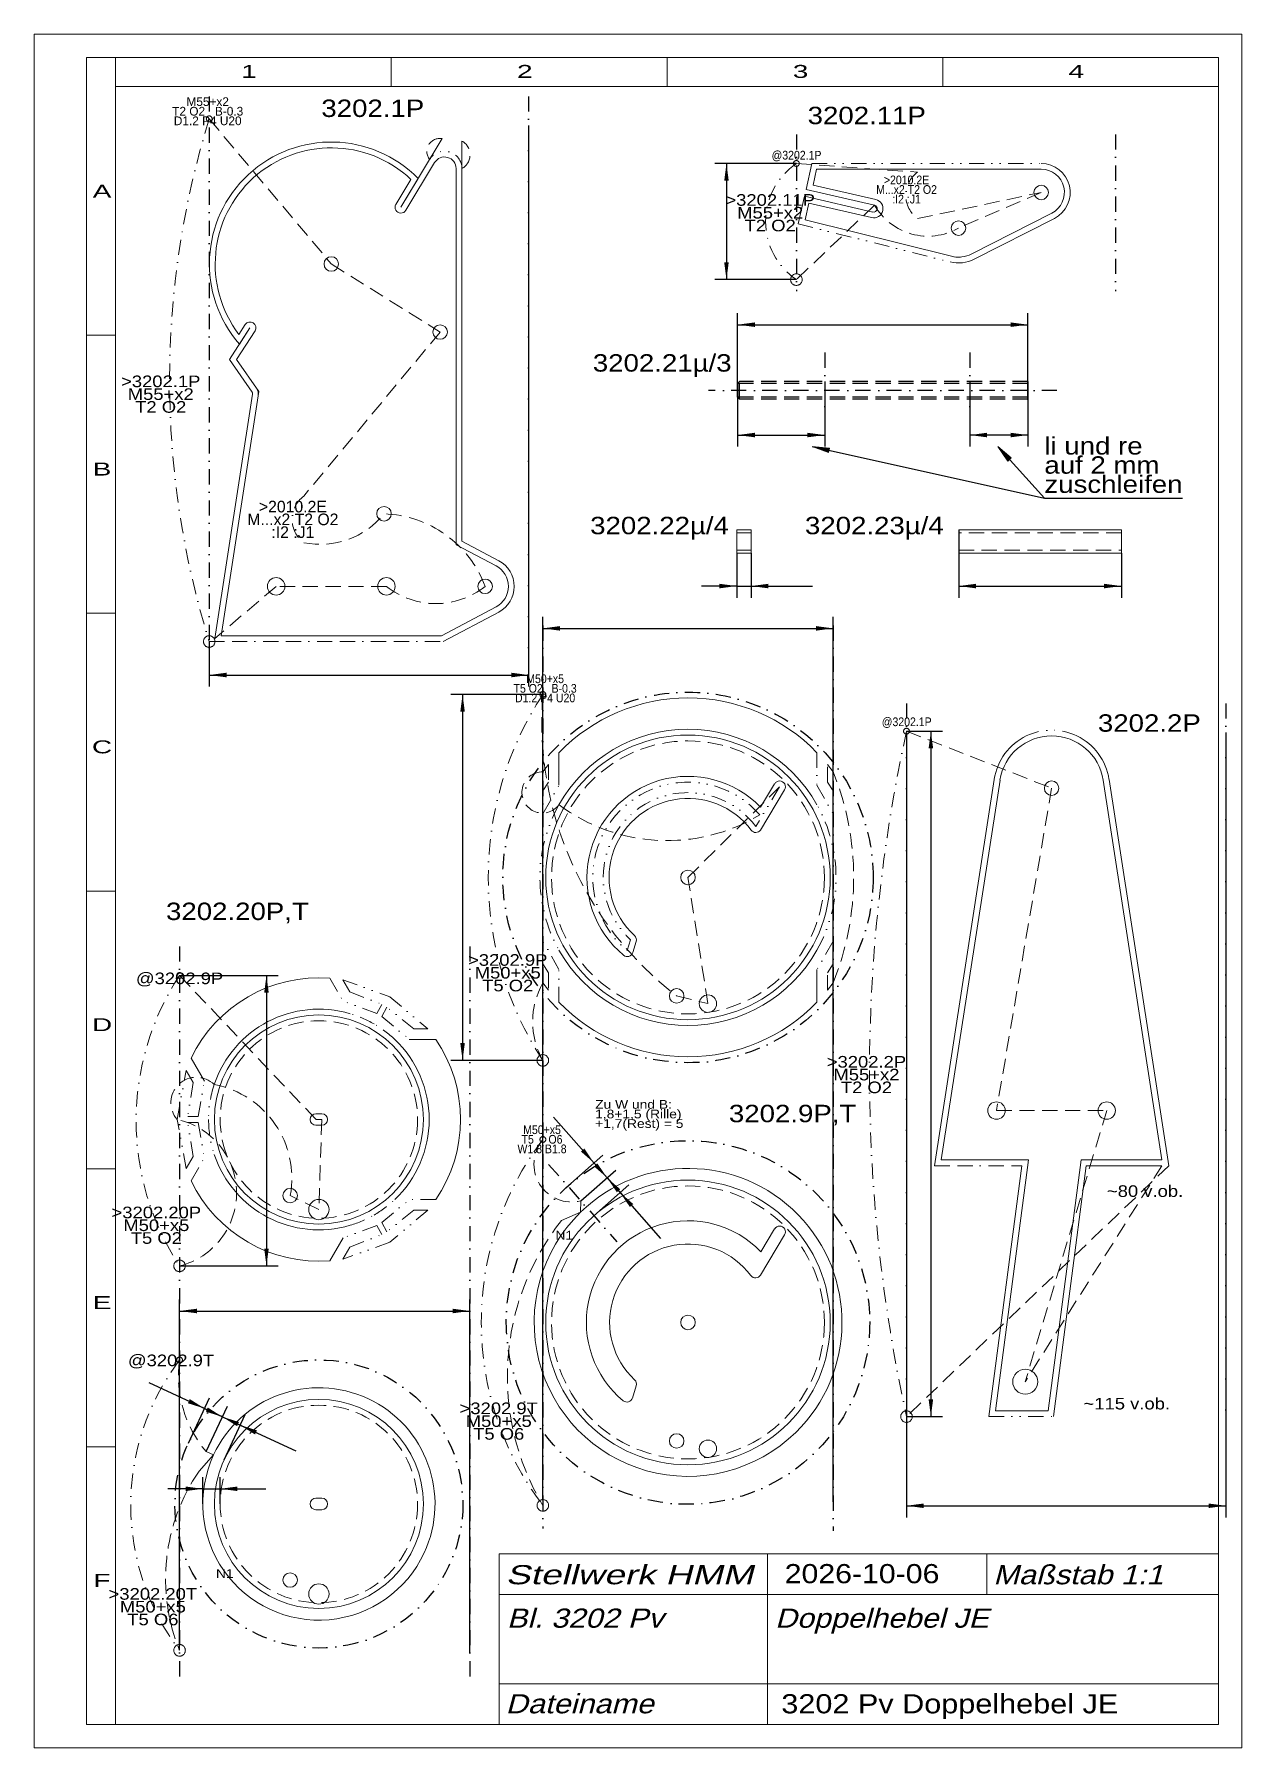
# Model space of a CAD drawing. Extents: x 1 to 209, y 1 to 296.
import ezdxf
from ezdxf.enums import TextEntityAlignment as Align

# ---------------------------------------------------------------- set-up
doc = ezdxf.new("R2010")
doc.units = 0
doc.header["$LTSCALE"] = 5.25
for name, pattern in [('BORDER', [1.75, 0.5, -0.25, 0.5, -0.25, 0, -0.25]), ('DASHDOT', [1, 0.5, -0.25, 0, -0.25]), ('DASHED', [0.75, 0.5, -0.25]), ('DIVIDE', [1.25, 0.5, -0.25, 0, -0.25, 0, -0.25]), ('PHANTOM', [2.5, 1.25, -0.25, 0.25, -0.25, 0.25, -0.25])]:
    doc.linetypes.add(name, pattern=pattern)
for name, color, linetype, lineweight in [('3201 HEBELBOCK', 7, 'CONTINUOUS', 18), ('3201 HEBELROLLE', 134, 'CONTINUOUS', 18), ('3201-3204 WINKELHEBEL', 190, 'CONTINUOUS', 18), ('3201___ EINZELHEBEL JE', 6, 'DASHDOT', 0), ('3202_11P', 30, 'CONTINUOUS', 0), ('3202_1P', 30, 'CONTINUOUS', 0), ('3202_20P', 30, 'CONTINUOUS', 0), ('3202_20T', 14, 'CONTINUOUS', 0), ('3202_2P', 30, 'CONTINUOUS', 0), ('3202_9P', 30, 'CONTINUOUS', 0), ('3202_9T', 14, 'CONTINUOUS', 0), ('BEMASSUNG', 7, 'CONTINUOUS', 25), ('BESCHRIFTUNG', 7, 'CONTINUOUS', 25), ('MASSGRENZEN', 172, 'CONTINUOUS', 25), ('MASSLINIEN', 172, 'CONTINUOUS', 25), ('MASSTEXTE', 212, 'CONTINUOUS', 25), ('MITTELLINIEN', 5, 'DASHDOT', 25), ('STANDARD', 7, 'CONTINUOUS', 0), ('UNSICHTBARE', 92, 'DASHED', 25)]:
    doc.layers.add(name, color=color, linetype=linetype, lineweight=lineweight)
doc.styles.add('Arial', font='arial.ttf')

# ---------------------------------------------------------------- blocks, each defined once
blk = doc.blocks.new('D729871360')
at = {"layer": 'MASSGRENZEN'}
for points in [[(31.14, 185.68), (34.12, 186.08), (34.12, 185.29)], [(86.14, 185.68), (83.17, 185.29), (83.17, 186.08)]]:
    blk.add_solid(points, dxfattribs=at)
at = {"layer": 'MASSLINIEN', "color": 172}
for p, q in [((86.14, 280.3), (86.14, 183.68)), ((31.14, 191.45), (31.14, 183.68)), ((31.14, 185.68), (86.14, 185.68))]:
    blk.add_line(p, q, dxfattribs=at)
blk = doc.blocks.new('D107498496')
at = {"layer": 'MASSGRENZEN'}
for points in [[(97.43, 101.67), (95.17, 103.65), (95.76, 104.16)], [(99.68, 99.12), (101.94, 97.15), (101.35, 96.64)]]:
    blk.add_solid(points, dxfattribs=at)
at = {"layer": 'MASSLINIEN', "color": 172}
for p, q in [((97.43, 101.67), (90.46, 109.58)), ((92.91, 97.69), (98.93, 103)), ((95.16, 95.14), (101.18, 100.45)), ((97.43, 101.67), (99.68, 99.12)), ((99.68, 99.12), (103.67, 94.6))]:
    blk.add_line(p, q, dxfattribs=at)
blk = doc.blocks.new('D107501312')
at = {"layer": 'MASSGRENZEN'}
for points in [[(99.68, 99.12), (97.42, 101.1), (98, 101.61)], [(101.93, 96.57), (104.19, 94.6), (103.6, 94.09)]]:
    blk.add_solid(points, dxfattribs=at)
at = {"layer": 'MASSLINIEN', "color": 172}
for p, q in [((99.68, 99.12), (95.68, 103.65)), ((95.16, 95.14), (101.18, 100.45)), ((97.41, 92.59), (103.43, 97.9)), ((99.68, 99.12), (101.93, 96.57)), ((101.93, 96.57), (108.9, 88.67))]:
    blk.add_line(p, q, dxfattribs=at)
blk = doc.blocks.new('D107499008')
at = {"layer": 'MASSGRENZEN'}
for points in [[(30.33, 59.41), (27.47, 60.31), (27.8, 61.02)], [(33.41, 57.97), (36.27, 57.07), (35.94, 56.36)]]:
    blk.add_solid(points, dxfattribs=at)
at = {"layer": 'MASSLINIEN', "color": 172}
for p, q in [((30.33, 59.41), (20.78, 63.85)), ((27.55, 53.43), (31.17, 61.22)), ((30.33, 59.41), (33.41, 57.97)), ((30.63, 52), (34.26, 59.78)), ((33.41, 57.97), (38.89, 55.42))]:
    blk.add_line(p, q, dxfattribs=at)
blk = doc.blocks.new('D107498752')
at = {"layer": 'MASSGRENZEN'}
for points in [[(33.41, 57.97), (30.55, 58.87), (30.88, 59.58)], [(36.49, 56.54), (39.36, 55.64), (39.03, 54.93)]]:
    blk.add_solid(points, dxfattribs=at)
at = {"layer": 'MASSLINIEN', "color": 172}
for p, q in [((33.41, 57.97), (27.94, 60.52)), ((30.63, 52), (34.26, 59.78)), ((33.41, 57.97), (36.49, 56.54)), ((33.71, 50.56), (37.34, 58.35)), ((36.49, 56.54), (46.05, 52.09))]:
    blk.add_line(p, q, dxfattribs=at)
blk = doc.blocks.new('D107498240')
at = {"layer": 'MASSGRENZEN'}
for points in [[(30.03, 45.58), (27.06, 45.19), (27.06, 45.97)], [(33.03, 45.58), (36.01, 45.97), (36.01, 45.19)]]:
    blk.add_solid(points, dxfattribs=at)
at = {"layer": 'MASSLINIEN', "color": 172}
for p, q in [((30.03, 42.97), (30.03, 47.58)), ((33.03, 42.97), (33.03, 47.58)), ((30.03, 45.58), (23.99, 45.58)), ((30.03, 45.58), (33.03, 45.58)), ((33.03, 45.58), (40.92, 45.58))]:
    blk.add_line(p, q, dxfattribs=at)
blk = doc.blocks.new('D107494656')
at = {"layer": 'MASSGRENZEN'}
for points in [[(26.03, 76.19), (29.01, 76.58), (29.01, 75.8)], [(76.03, 76.19), (73.06, 75.8), (73.06, 76.58)]]:
    blk.add_solid(points, dxfattribs=at)
at = {"layer": 'MASSLINIEN', "color": 172}
for p, q in [((26.03, 17.77), (26.03, 78.19)), ((76.03, 17.29), (76.03, 78.19)), ((26.03, 76.19), (76.03, 76.19))]:
    blk.add_line(p, q, dxfattribs=at)
blk = doc.blocks.new('D107501824')
at = {"layer": 'MASSGRENZEN'}
for points in [[(155.45, 176.01), (155.84, 173.04), (155.06, 173.04)], [(155.45, 58.01), (155.06, 60.98), (155.84, 60.98)]]:
    blk.add_solid(points, dxfattribs=at)
at = {"layer": 'MASSLINIEN', "color": 172}
for p, q in [((151.25, 176.01), (157.45, 176.01)), ((155.45, 176.01), (155.45, 58.01)), ((151.25, 58.01), (157.45, 58.01))]:
    blk.add_line(p, q, dxfattribs=at)
blk = doc.blocks.new('D107499776')
at = {"layer": 'MASSGRENZEN'}
for points in [[(74.78, 182.34), (75.17, 179.36), (74.39, 179.36)], [(74.78, 119.34), (74.39, 122.31), (75.17, 122.31)]]:
    blk.add_solid(points, dxfattribs=at)
at = {"layer": 'MASSLINIEN', "color": 172}
for p, q in [((88.61, 182.34), (72.78, 182.34)), ((74.78, 182.34), (74.78, 119.34)), ((88.61, 119.34), (72.78, 119.34))]:
    blk.add_line(p, q, dxfattribs=at)
blk = doc.blocks.new('D107497216')
at = {"layer": 'MASSGRENZEN'}
for points in [[(151.25, 42.66), (154.23, 43.05), (154.23, 42.27)], [(206.25, 42.66), (203.28, 42.27), (203.28, 43.05)]]:
    blk.add_solid(points, dxfattribs=at)
at = {"layer": 'MASSLINIEN', "color": 172}
for p, q in [((151.25, 175.8), (151.25, 40.66)), ((206.25, 175.8), (206.25, 40.66)), ((151.25, 42.66), (206.25, 42.66))]:
    blk.add_line(p, q, dxfattribs=at)
blk = doc.blocks.new('D107496704')
at = {"layer": 'MASSGRENZEN'}
for points in [[(88.61, 193.71), (91.59, 194.11), (91.59, 193.32)], [(138.61, 193.71), (135.64, 193.32), (135.64, 194.11)]]:
    blk.add_solid(points, dxfattribs=at)
at = {"layer": 'MASSLINIEN', "color": 172}
for p, q in [((88.61, 43.72), (88.61, 195.71)), ((138.61, 43.35), (138.61, 195.71)), ((88.61, 193.71), (138.61, 193.71))]:
    blk.add_line(p, q, dxfattribs=at)
blk = doc.blocks.new('D107493888')
at = {"layer": 'MASSGRENZEN'}
for points in [[(120.24, 273.76), (120.63, 270.78), (119.85, 270.78)], [(120.24, 253.76), (119.85, 256.73), (120.63, 256.73)]]:
    blk.add_solid(points, dxfattribs=at)
at = {"layer": 'MASSLINIEN', "color": 172}
for p, q in [((132.28, 273.76), (118.24, 273.76)), ((120.24, 273.76), (120.24, 253.76)), ((132.28, 253.76), (118.24, 253.76))]:
    blk.add_line(p, q, dxfattribs=at)
blk = doc.blocks.new('D107500544')
at = {"layer": 'MASSGRENZEN'}
for points in [[(122.16, 246), (125.13, 246.39), (125.13, 245.61)], [(172.16, 246), (169.18, 245.61), (169.18, 246.39)]]:
    blk.add_solid(points, dxfattribs=at)
at = {"layer": 'MASSLINIEN', "color": 172}
for p, q in [((122.16, 235.88), (122.16, 248)), ((172.16, 233.29), (172.16, 248)), ((122.16, 246), (172.16, 246))]:
    blk.add_line(p, q, dxfattribs=at)
blk = doc.blocks.new('D107497472')
at = {"layer": 'MASSGRENZEN'}
for points in [[(122.16, 227), (125.13, 227.39), (125.13, 226.61)], [(137.16, 227), (134.18, 226.61), (134.18, 227.39)]]:
    blk.add_solid(points, dxfattribs=at)
at = {"layer": 'MASSLINIEN', "color": 172}
for p, q in [((137.16, 236.19), (137.16, 225)), ((122.16, 235.88), (122.16, 225)), ((122.16, 227), (137.16, 227))]:
    blk.add_line(p, q, dxfattribs=at)
blk = doc.blocks.new('D107502080')
at = {"layer": 'MASSGRENZEN'}
for points in [[(162.16, 227), (165.13, 227.39), (165.13, 226.61)], [(172.16, 227), (169.18, 226.61), (169.18, 227.39)]]:
    blk.add_solid(points, dxfattribs=at)
at = {"layer": 'MASSLINIEN', "color": 172}
for p, q in [((162.16, 236.19), (162.16, 225)), ((172.16, 234.69), (172.16, 225)), ((172.16, 227), (162.16, 227))]:
    blk.add_line(p, q, dxfattribs=at)
blk = doc.blocks.new('D107499520')
at = {"layer": 'MASSGRENZEN'}
for points in [[(122, 201), (119.03, 200.61), (119.03, 201.39)], [(124.5, 201), (127.47, 201.39), (127.47, 200.61)]]:
    blk.add_solid(points, dxfattribs=at)
at = {"layer": 'MASSLINIEN', "color": 172}
for p, q in [((122, 206.69), (122, 199)), ((124.5, 206.69), (124.5, 199)), ((122, 201), (115.96, 201)), ((122, 201), (124.5, 201)), ((124.5, 201), (135.04, 201))]:
    blk.add_line(p, q, dxfattribs=at)
blk = doc.blocks.new('D107499264')
at = {"layer": 'MASSGRENZEN'}
for points in [[(160.26, 201), (163.23, 201.39), (163.23, 200.61)], [(188.26, 201), (185.28, 200.61), (185.28, 201.39)]]:
    blk.add_solid(points, dxfattribs=at)
at = {"layer": 'MASSLINIEN', "color": 172}
for p, q in [((160.26, 210.69), (160.26, 199)), ((188.26, 206.69), (188.26, 199)), ((160.26, 201), (188.26, 201))]:
    blk.add_line(p, q, dxfattribs=at)
blk = doc.blocks.new('D354235648')
at = {"layer": 'MASSGRENZEN'}
for points in [[(41, 133.96), (41.39, 130.99), (40.61, 130.99)], [(41, 83.96), (40.61, 86.94), (41.39, 86.94)]]:
    blk.add_solid(points, dxfattribs=at)
at = {"layer": 'MASSLINIEN', "color": 172}
for p, q in [((26.03, 133.96), (43, 133.96)), ((41, 133.96), (41, 83.96)), ((26.03, 83.96), (43, 83.96))]:
    blk.add_line(p, q, dxfattribs=at)
blk = doc.blocks.new('_A319606496', base_point=(135, 216.13))
at = {"layer": '3202_20P', "linetype": 'CONTINUOUS'}
blk.add_hatch(color=172, dxfattribs=at).paths.add_polyline_path([(137.99, 224.74), (135, 225), (137.82, 223.97)])
at = {"layer": '3202_20P', "color": 7, "linetype": 'CONTINUOUS', "lineweight": 25}
for p, q in [((135, 225), (175, 216.13)), ((175, 216.13), (198.8, 216.13))]:
    blk.add_line(p, q, dxfattribs=at)
at = {"layer": '3202_20P', "color": 172, "linetype": 'CONTINUOUS', "lineweight": 0}
for p, q in [((137.99, 224.74), (135, 225)), ((135, 225), (137.82, 223.97)), ((137.82, 223.97), (137.99, 224.74))]:
    blk.add_line(p, q, dxfattribs=at)
blk = doc.blocks.new('_A779814640', base_point=(167, 216.13))
at = {"layer": '3202_20P', "linetype": 'CONTINUOUS'}
blk.add_hatch(color=172, dxfattribs=at).paths.add_polyline_path([(169.28, 223.05), (167, 225), (168.7, 222.53)])
at = {"layer": '3202_20P', "color": 7, "linetype": 'CONTINUOUS', "lineweight": 25}
for p, q in [((167, 225), (175, 216.13)), ((175, 216.13), (198.8, 216.13))]:
    blk.add_line(p, q, dxfattribs=at)
at = {"layer": '3202_20P', "color": 172, "linetype": 'CONTINUOUS', "lineweight": 0}
for p, q in [((169.28, 223.05), (167, 225)), ((167, 225), (168.7, 222.53)), ((168.7, 222.53), (169.28, 223.05))]:
    blk.add_line(p, q, dxfattribs=at)

msp = doc.modelspace()

# ---------------------------------------------------------------- linework, layer by layer
at = {"layer": '3201 HEBELBOCK'}
for p, q in [((65.02, 265.69), (69.96, 273.91)), ((73.67, 208.12), (73.67, 272.88)), ((63.31, 266.72), (65.88, 271.01)), ((39.03, 244.92), (35.83, 240)), ((37.35, 246.01), (36.26, 244.33)), ((35.83, 240), (39.67, 234.49)), ((33.17, 192.45), (39.67, 234.49)), ((73.67, 208.12), (80.55, 204.48)), ((71.17, 192.45), (80.55, 197.41)), ((33.17, 192.45), (71.17, 192.45)), ((157.25, 102.2), (167.36, 167.57)), ((195.25, 102.2), (185.15, 167.57)), ((157.25, 102.2), (172.25, 102.2)), ((172.25, 102.2), (166.6, 59.01)), ((181.33, 102.2), (175.68, 59.01)), ((181.33, 102.2), (195.25, 102.2)), ((166.6, 59.01), (175.68, 59.01))]:
    msp.add_line(p, q, dxfattribs=at)
for centre, radius, start, end in [((52.17, 256.45), 20, 46.7317, 217.2769), ((71.67, 272.88), 2, 0, 149.0006), ((64.16, 266.21), 1, 149.0006, 329.0006), ((38.19, 245.47), 1, 327.0006, 507.0006), ((38.1, 234.12), 1.5, 351.2128, 394.8609), ((78.67, 200.95), 4, 297.9137, 422.0863), ((176.25, 166.2), 9, 8.7872, 171.2128)]:
    msp.add_arc(centre, radius, start, end, dxfattribs=at)
at = {"layer": '3201 HEBELROLLE'}
for p, q in [((122, 210.69), (122, 206.69)), ((124.5, 210.69), (122, 210.69)), ((124.5, 210.69), (124.5, 206.69)), ((188.26, 210.69), (160.26, 210.69)), ((160.26, 210.69), (160.26, 206.69)), ((188.26, 210.69), (188.26, 206.69)), ((124.5, 206.69), (122, 206.69)), ((188.26, 206.69), (160.26, 206.69)), ((130.26, 165.92), (126.09, 158.99)), ((128.54, 166.95), (126.12, 162.93)), ((104.69, 139.79), (104.11, 137.91)), ((49.53, 110.16), (50.53, 110.16)), ((49.53, 108.16), (50.53, 108.16)), ((130.26, 89.3), (126.09, 82.37)), ((128.54, 90.33), (126.18, 86.4)), ((104.7, 63.3), (104.05, 61.21)), ((49.53, 43.97), (50.53, 43.97)), ((49.53, 41.97), (50.53, 41.97))]:
    msp.add_line(p, q, dxfattribs=at)
at = {"layer": '3201 HEBELROLLE', "linetype": 'DASHED'}
for p, q in [((124.5, 210.19), (122, 210.19)), ((188.26, 210.19), (160.26, 210.19)), ((122, 207.19), (124.5, 207.19)), ((160.26, 207.19), (188.26, 207.19))]:
    msp.add_line(p, q, dxfattribs=at)
at = {"layer": '3201 HEBELROLLE'}
for centre, radius in [((113.61, 150.84), 24.5), ((113.61, 150.84), 1.25), ((50.03, 109.16), 18), ((113.61, 74.22), 24.5), ((113.61, 74.22), 1.25), ((50.03, 42.97), 18), ((111.66, 53.82), 1.25), ((117.05, 52.48), 1.5), ((45.08, 29.87), 1.25), ((50.03, 27.47), 1.75)]:
    msp.add_circle(centre, radius, dxfattribs=at)
at = {"layer": '3201 HEBELROLLE', "linetype": 'DASHED'}
for centre, radius in [((113.61, 150.84), 23.5), ((50.03, 109.16), 17), ((113.61, 74.22), 23.5), ((50.03, 42.97), 17)]:
    msp.add_circle(centre, radius, dxfattribs=at)
at = {"layer": '3201 HEBELROLLE'}
for centre, radius, start, end in [((113.61, 150.84), 17.4, 44.0344, 230.3763), ((129.4, 166.44), 1, 328.9765, 509.0247), ((113.61, 150.84), 13.6, 36.7278, 227.4347), ((125.3, 159.55), 0.974, 216.7278, 324.9292), ((103.74, 140.08), 1, 342.76, 407.4347), ((103.16, 138.21), 1, 230.3763, 342.7102), ((49.53, 109.16), 1, 90, 270), ((50.53, 109.16), 1, 270, 450), ((113.61, 74.22), 17.5, 44.122, 230.3763), ((129.4, 89.81), 1, 328.9765, 509.0247), ((113.61, 74.22), 13.5, 36.7278, 227.0807), ((125.24, 82.89), 1, 216.7278, 328.9765), ((103.74, 63.6), 1, 342.76, 407.0807), ((103.09, 61.51), 1, 230.3763, 342.7102), ((49.53, 42.97), 1, 90, 270), ((50.53, 42.97), 1, 270, 450)]:
    msp.add_arc(centre, radius, start, end, dxfattribs=at)
at = {"layer": '3201-3204 WINKELHEBEL'}
for p, q in [((135.15, 270.03), (135.77, 272.76)), ((135.77, 272.76), (174.45, 272.76)), ((135.15, 270.03), (145.96, 267.55)), ((133.78, 264.08), (134.43, 266.91)), ((134.43, 266.91), (145.24, 264.43)), ((133.78, 264.08), (159, 257.78)), ((162.48, 258.18), (176.26, 265.19))]:
    msp.add_line(p, q, dxfattribs=at)
for centre, radius, start, end in [((174.45, 268.76), 4, 296.9629, 450), ((145.6, 265.99), 1.6, 257.0691, 437.0691), ((160.21, 262.63), 5, 255.9727, 296.9629), ((160.21, 262.63), 5, 255.9727, 273.9642)]:
    msp.add_arc(centre, radius, start, end, dxfattribs=at)
at = {"layer": '3201___ EINZELHEBEL JE'}
for centre, radius, start, end in [((175.86, 236.44), 151.55, 162.7278, 197.2722), ((139.06, 263.76), 12.08, 124.1541, 235.8463), ((136.59, 150.84), 57.39, 146.7096, 213.2904), ((64.1, 108.96), 45.55, 146.7096, 213.2904), ((130.1, 74.22), 52.09, 142.7898, 217.2102), ((58.96, 42.77), 41.34, 142.7898, 217.2102)]:
    msp.add_arc(centre, radius, start, end, dxfattribs=at)
at = {"layer": '3201___ EINZELHEBEL JE', "linetype": 'DASHDOT'}
msp.add_arc((421.05, 117.01), 276.17, 167.664, 192.336, dxfattribs=at)
at = {"layer": '3202_11P', "linetype": 'DASHED'}
for p, q in [((132.28, 273.76), (153.14, 272.26)), ((153.14, 264.26), (174.45, 268.76)), ((174.45, 268.76), (160.21, 262.63)), ((145.73, 266.57), (132.28, 253.76))]:
    msp.add_line(p, q, dxfattribs=at)
at = {"layer": '3202_11P'}
for p, q in [((133.95, 269.28), (134.97, 273.76)), ((133.95, 269.28), (145.73, 266.57)), ((132.59, 263.35), (133.68, 268.11)), ((133.68, 268.11), (145.46, 265.4)), ((162.93, 257.29), (176.72, 264.3))]:
    msp.add_line(p, q, dxfattribs=at)
at = {"layer": '3202_11P', "linetype": 'DIVIDE'}
for p, q in [((134.97, 273.76), (174.45, 273.76)), ((132.59, 263.35), (158.76, 256.81))]:
    msp.add_line(p, q, dxfattribs=at)
at = {"layer": '3202_11P', "linetype": 'PHANTOM'}
for centre, radius in [((132.28, 273.76), 0.5), ((132.28, 253.76), 1)]:
    msp.add_circle(centre, radius, dxfattribs=at)
at = {"layer": '3202_11P'}
for centre in [(174.45, 268.76), (160.21, 262.63)]:
    msp.add_circle(centre, 1.25, dxfattribs=at)
at = {"layer": '3202_11P', "linetype": 'DASHDOT'}
msp.add_arc((156.14, 268.26), 5, 126.8699, 233.1301, dxfattribs=at)
at = {"layer": '3202_11P'}
for centre, radius, start, end in [((174.45, 268.76), 5, 296.9629, 450), ((145.6, 265.99), 0.6, 257.0691, 437.0691), ((160.21, 262.63), 6, 255.9727, 296.9629)]:
    msp.add_arc(centre, radius, start, end, dxfattribs=at)
at = {"layer": '3202_11P', "linetype": 'DASHED'}
msp.add_arc((154.95, 271.87), 10.63, 209.8665, 299.6883, dxfattribs=at)
at = {"layer": '3202_1P', "linetype": 'DASHED'}
for p, q in [((31.14, 281.44), (52.17, 256.45)), ((52.17, 256.45), (70.92, 244.73)), ((70.92, 244.73), (47.42, 216.47)), ((42.67, 200.95), (32.09, 191.96)), ((61.67, 200.95), (42.67, 200.95))]:
    msp.add_line(p, q, dxfattribs=at)
at = {"layer": '3202_1P'}
for p, q in [((64.16, 266.21), (71.27, 278.04)), ((74.67, 208.72), (74.67, 277.61)), ((38.16, 245.43), (34.63, 239.98)), ((34.63, 239.98), (38.51, 234.41)), ((32.09, 191.96), (38.59, 234.04)), ((74.67, 208.72), (81.01, 205.36)), ((71.42, 191.45), (81.01, 196.53))]:
    msp.add_line(p, q, dxfattribs=at)
at = {"layer": '3202_1P', "color": 5}
for p, q in [((64.16, 266.21), (67.15, 271.17)), ((38.16, 245.43), (36.35, 242.64))]:
    msp.add_line(p, q, dxfattribs=at)
at = {"layer": '3202_1P', "linetype": 'BORDER'}
msp.add_line((31.14, 191.45), (71.42, 191.45), dxfattribs=at)
at = {"layer": '3202_1P', "linetype": 'PHANTOM'}
for centre, radius in [((31.14, 281.44), 0.5), ((31.14, 191.45), 1)]:
    msp.add_circle(centre, radius, dxfattribs=at)
at = {"layer": '3202_1P'}
for centre, radius in [((52.17, 256.45), 1.25), ((70.92, 244.73), 1.25), ((61.25, 213.45), 1.25), ((42.67, 200.95), 1.5), ((61.67, 200.95), 1.5), ((78.67, 200.95), 1.25)]:
    msp.add_circle(centre, radius, dxfattribs=at)
for centre, radius, start, end in [((52.17, 256.45), 21, 44.5231, 221.1095), ((78.67, 200.95), 5, 297.9137, 422.0863)]:
    msp.add_arc(centre, radius, start, end, dxfattribs=at)
at = {"layer": '3202_1P', "linetype": 'DASHED'}
for centre, radius, start, end in [((70.88, 275.82), 2.25, 79.9996, 218.0016), ((73.37, 275.25), 2.7, 298.925, 421.075), ((38.1, 234.12), 0.5, 351.2128, 394.8609), ((50.26, 222.28), 14.1, 258.4041, 321.219), ((60.63, 194.18), 19.27, 20.5407, 88.1544), ((70.17, 211.64), 13.66, 231.5161, 308.4839)]:
    msp.add_arc(centre, radius, start, end, dxfattribs=at)
at = {"layer": '3202_1P', "linetype": 'DIVIDE'}
msp.add_arc((71.67, 272.88), 3, 0, 149.0006, dxfattribs=at)
at = {"layer": '3202_1P', "linetype": 'DASHDOT'}
msp.add_arc((50.42, 212.47), 5, 126.8699, 233.1301, dxfattribs=at)
at = {"layer": '3202_20P', "linetype": 'DASHED'}
for p, q in [((26.03, 133.96), (49.53, 109.16)), ((50.53, 109.16), (50.03, 93.66)), ((50.03, 93.66), (45.08, 96.06))]:
    msp.add_line(p, q, dxfattribs=at)
at = {"layer": '3202_20P', "color": 34, "linetype": 'DIVIDE'}
for p, q in [((51.91, 133.49), (54.19, 129.54)), ((55.35, 131.13), (54.15, 133.21)), ((54.15, 133.21), (62.23, 130.29)), ((55.35, 131.13), (60.9, 128.98)), ((62.23, 130.29), (68.8, 124.75)), ((60, 127.42), (54.19, 129.54)), ((60.9, 128.98), (60, 127.42)), ((61.76, 128.48), (60.86, 126.92)), ((60.86, 126.92), (65.61, 122.95)), ((66.4, 124.75), (61.76, 128.48)), ((68.8, 124.75), (66.4, 124.75)), ((25.63, 109.16), (27.15, 117.62)), ((27.15, 117.62), (28.35, 115.54)), ((28.35, 115.54), (27.44, 109.66)), ((29.24, 109.66), (30.3, 115.75)), ((27.15, 100.7), (25.63, 109.16)), ((27.44, 109.66), (29.24, 109.66)), ((28.35, 102.78), (27.44, 108.66)), ((27.44, 108.66), (29.24, 108.66)), ((29.24, 108.66), (30.3, 102.57)), ((28.35, 102.78), (27.15, 100.7)), ((28.03, 98.62), (30.3, 102.57)), ((60.86, 91.4), (65.61, 95.37)), ((70.16, 95.37), (65.61, 95.37)), ((66.4, 93.57), (61.76, 89.84)), ((68.8, 93.57), (62.23, 88.03)), ((66.4, 93.57), (68.8, 93.57)), ((60, 90.9), (54.19, 88.78)), ((55.35, 87.2), (60.9, 89.34)), ((60.9, 89.34), (60, 90.9)), ((61.76, 89.84), (60.86, 91.4)), ((62.23, 88.03), (54.15, 85.11)), ((54.15, 85.11), (55.35, 87.2))]:
    msp.add_line(p, q, dxfattribs=at)
at = {"layer": '3202_20P'}
for p, q in [((65.61, 122.95), (70.16, 122.95)), ((30.3, 115.75), (28.03, 119.7)), ((54.19, 88.78), (51.91, 84.83))]:
    msp.add_line(p, q, dxfattribs=at)
at = {"layer": '3202_20P', "linetype": 'CONTINUOUS'}
msp.add_line((49.53, 109.16), (50.53, 109.16), dxfattribs=at)
at = {"layer": '3202_20P', "linetype": 'PHANTOM'}
for centre, radius in [((26.03, 133.96), 0.5), ((26.03, 83.96), 1)]:
    msp.add_circle(centre, radius, dxfattribs=at)
at = {"layer": '3202_20P'}
for centre, radius in [((45.08, 96.06), 1.25), ((50.03, 93.66), 1.75)]:
    msp.add_circle(centre, radius, dxfattribs=at)
for radius, start, end in [(24.4, 85.5907, 154.4093), (19, 73.4722, 161.5914), (19, 313.4722, 406.5278), (24.4, 325.5907, 394.4093), (19, 198.4086, 286.5278), (24.4, 205.5907, 274.4093)]:
    msp.add_arc((50.03, 109.16), radius, start, end, dxfattribs=at)
at = {"layer": '3202_20P', "color": 34, "linetype": 'DIVIDE'}
for start, end in [(60, 73.4722), (46.5278, 60), (161.5914, 180), (180, 198.4358), (300, 313.4722), (286.5278, 300)]:
    msp.add_arc((50.03, 109.16), 19, start, end, dxfattribs=at)
at = {"layer": '3202_20P', "linetype": 'DASHED'}
for centre, radius, start, end in [((28.92, 112.05), 4.38, 45.2479, 221.3056), ((28.98, 99.06), 16.39, 349.4727, 439.3466), ((22.91, 96.51), 12.94, 283.9556, 437.8632)]:
    msp.add_arc(centre, radius, start, end, dxfattribs=at)
at = {"layer": '3202_20T'}
for p, q in [((31.9, 51.41), (29.39, 48.6)), ((30.63, 52), (31.9, 51.41))]:
    msp.add_line(p, q, dxfattribs=at)
at = {"layer": '3202_20T', "linetype": 'PHANTOM'}
for centre, radius in [((26.03, 67.77), 0.5), ((26.03, 17.77), 1)]:
    msp.add_circle(centre, radius, dxfattribs=at)
at = {"layer": '3202_20T', "linetype": 'DASHED'}
for centre, radius, start, end in [((45.84, 64.99), 20.01, 172.0192, 220.4974), ((56.27, 30.08), 32.65, 145.43, 202.1495)]:
    msp.add_arc(centre, radius, start, end, dxfattribs=at)
at = {"layer": '3202_20T'}
msp.add_arc((50.03, 42.97), 20, 335.0393, 515.0393, dxfattribs=at)
at = {"layer": '3202_20T', "color": 30}
msp.add_arc((50.03, 42.97), 20, 155.0393, 335.0393, dxfattribs=at)
at = {"layer": '3202_2P', "linetype": 'DASHED'}
for p, q in [((151.25, 176.01), (176.25, 166.2)), ((176.25, 166.2), (166.75, 110.7)), ((166.75, 110.7), (185.75, 110.7)), ((185.75, 110.7), (171.7, 64.01)), ((196.42, 101.2), (151.25, 58.01)), ((195.25, 101.2), (171.7, 64.01))]:
    msp.add_line(p, q, dxfattribs=at)
at = {"layer": '3202_2P'}
for p, q in [((156.09, 101.2), (166.37, 167.72)), ((196.42, 101.2), (186.14, 167.72)), ((171.11, 101.2), (165.46, 58.01)), ((182.21, 101.2), (176.56, 58.01)), ((182.21, 101.2), (195.25, 101.2))]:
    msp.add_line(p, q, dxfattribs=at)
at = {"layer": '3202_2P', "linetype": 'BORDER'}
msp.add_line((156.09, 101.2), (171.11, 101.2), dxfattribs=at)
at = {"layer": '3202_2P', "linetype": 'DIVIDE'}
msp.add_line((165.46, 58.01), (176.56, 58.01), dxfattribs=at)
at = {"layer": '3202_2P', "linetype": 'PHANTOM'}
for centre, radius in [((151.25, 176.01), 0.5), ((151.25, 58.01), 1)]:
    msp.add_circle(centre, radius, dxfattribs=at)
at = {"layer": '3202_2P'}
for centre, radius in [((176.25, 166.2), 1.25), ((166.75, 110.7), 1.5), ((185.75, 110.7), 1.5), ((171.7, 64.01), 2.15)]:
    msp.add_circle(centre, radius, dxfattribs=at)
for start, end in [(115.8419, 171.2128), (8.7872, 64.1581)]:
    msp.add_arc((176.25, 166.2), 10, start, end, dxfattribs=at)
at = {"layer": '3202_2P', "linetype": 'DIVIDE'}
msp.add_arc((176.25, 166.2), 10, 64.1581, 115.8419, dxfattribs=at)
at = {"layer": '3202_9P'}
for p, q in [((91.39, 172.31), (91.39, 166.7)), ((135.83, 129.36), (135.83, 134.98))]:
    msp.add_line(p, q, dxfattribs=at)
at = {"layer": '3202_9P', "color": 34, "linetype": 'DIVIDE'}
for p, q in [((135.83, 172.31), (135.83, 166.7)), ((88.61, 169), (89.59, 170.28)), ((89.59, 170.28), (89.59, 167.26)), ((137.63, 170.28), (138.61, 169)), ((137.63, 167.26), (137.63, 170.28)), ((89.59, 167.26), (88.61, 165.73)), ((88.61, 161.8), (91.39, 166.7)), ((88.61, 165.73), (88.61, 161.8)), ((135.83, 166.7), (138.61, 161.8)), ((138.61, 165.73), (137.63, 167.26)), ((138.61, 161.8), (138.61, 165.73)), ((88.61, 139.87), (88.61, 135.94)), ((91.39, 134.98), (88.61, 139.87)), ((138.61, 139.87), (135.83, 134.98)), ((138.61, 139.87), (138.61, 135.94)), ((88.61, 135.94), (89.59, 134.41)), ((137.63, 134.41), (138.61, 135.94)), ((89.59, 134.41), (89.59, 131.4)), ((91.39, 129.36), (91.39, 134.98)), ((137.63, 131.4), (137.63, 134.41)), ((89.59, 131.4), (88.61, 132.68)), ((138.61, 132.68), (137.63, 131.4))]:
    msp.add_line(p, q, dxfattribs=at)
at = {"layer": '3202_9P', "linetype": 'DASHED'}
for p, q in [((113.61, 150.84), (129.39, 166.44)), ((117.05, 129.11), (113.61, 150.84)), ((111.66, 130.44), (117.05, 129.11))]:
    msp.add_line(p, q, dxfattribs=at)
at = {"layer": '3202_9P', "linetype": 'DIVIDE'}
for p, q in [((129.39, 166.44), (125.29, 159.6)), ((103.71, 140.11), (103.12, 138.23))]:
    msp.add_line(p, q, dxfattribs=at)
at = {"layer": '3202_9P', "linetype": 'PHANTOM'}
for centre, radius in [((88.61, 182.34), 0.5), ((88.61, 119.34), 1)]:
    msp.add_circle(centre, radius, dxfattribs=at)
at = {"layer": '3202_9P'}
for centre, radius in [((113.61, 150.84), 1.25), ((111.66, 130.44), 1.25), ((117.05, 129.11), 1.5)]:
    msp.add_circle(centre, radius, dxfattribs=at)
at = {"layer": '3202_9P', "linetype": 'DASHED'}
for centre, radius, start, end in [((147.97, 177.63), 59.55, 175.4694, 232.4202), ((88.55, 165.46), 3.54, 88.9542, 323.457), ((93.77, 150.84), 48.38, 337.9522, 382.0478), ((110, 188.32), 31.14, 233.3059, 300.896), ((100.34, 126.01), 13.49, 150.361, 209.639)]:
    msp.add_arc(centre, radius, start, end, dxfattribs=at)
at = {"layer": '3202_9P'}
for radius, start, end in [(30.9, 44.0213, 135.9787), (25.5, 29.3833, 150.6167), (25.5, 209.3833, 330.6167), (30.9, 224.0213, 315.9787)]:
    msp.add_arc((113.61, 150.84), radius, start, end, dxfattribs=at)
at = {"layer": '3202_9P', "linetype": 'DIVIDE'}
for radius, start, end in [(16.4, 41.0007, 230.2323), (14.6, 36.8919, 227.2693)]:
    msp.add_arc((113.61, 150.84), radius, start, end, dxfattribs=at)
at = {"layer": '3202_9P', "color": 34, "linetype": 'DIVIDE'}
for start, end in [(150.6167, 209.3833), (330.6167, 389.3833)]:
    msp.add_arc((113.61, 150.84), 25.5, start, end, dxfattribs=at)
at = {"layer": '3202_9T'}
for p, q in [((95.16, 95.14), (95.11, 93.18)), ((95.11, 93.18), (91.81, 91.78))]:
    msp.add_line(p, q, dxfattribs=at)
at = {"layer": '3202_9T', "linetype": 'PHANTOM'}
for centre, radius in [((88.61, 105.72), 0.5), ((88.61, 42.72), 1)]:
    msp.add_circle(centre, radius, dxfattribs=at)
at = {"layer": '3202_9T', "linetype": 'DASHED'}
for centre, radius, start, end in [((93.61, 101.49), 6.54, 139.7505, 283.7498), ((125.89, 64.92), 43.39, 141.7708, 210.786)]:
    msp.add_arc(centre, radius, start, end, dxfattribs=at)
at = {"layer": '3202_9T'}
msp.add_arc((113.64, 74.24), 26.5, 314.3632, 494.3632, dxfattribs=at)
at = {"layer": '3202_9T', "color": 11}
msp.add_arc((113.61, 74.22), 26.5, 134.2936, 314.4327, dxfattribs=at)
at = {"layer": 'MITTELLINIEN'}
for p, q in [((31.14, 285.3), (31.14, 186.45)), ((86.14, 285.3), (86.14, 186.61)), ((132.28, 278.76), (132.28, 251.75)), ((187.28, 278.76), (187.28, 251.75)), ((137.16, 241.19), (137.16, 228.19)), ((162.16, 241.19), (162.16, 228.19)), ((177.16, 234.69), (117.16, 234.69)), ((88.61, 194.22), (88.61, 38.72)), ((138.61, 194.22), (138.61, 38.35)), ((151.25, 180.8), (151.25, 52.86)), ((206.25, 180.8), (206.25, 53.05)), ((26.03, 138.96), (26.03, 12.77)), ((76.03, 138.96), (76.03, 12.29)), ((89.6, 101.44), (101.38, 88.09))]:
    msp.add_line(p, q, dxfattribs=at)
for centre, radius in [((113.61, 150.84), 31.9), ((113.61, 74.22), 31.3), ((50.03, 42.97), 24.8)]:
    msp.add_circle(centre, radius, dxfattribs=at)
at = {"layer": 'STANDARD'}
for p, q in [((1, 1), (1, 296)), ((1, 296), (209, 296)), ((209, 296), (209, 1)), ((10, 5), (10, 292)), ((10, 292), (15, 292)), ((15, 292), (205, 292)), ((15, 287), (15, 292)), ((62.5, 292), (62.5, 287)), ((110, 292), (110, 287)), ((157.5, 292), (157.5, 287)), ((205, 292), (205, 287)), ((15, 287), (205, 287)), ((15, 5), (15, 287)), ((205, 287), (205, 5)), ((10, 244.17), (15, 244.17)), ((10, 196.33), (15, 196.33)), ((205, 182.12), (205, 5.12)), ((10, 148.5), (15, 148.5)), ((10, 100.67), (15, 100.67)), ((10, 52.83), (15, 52.83)), ((10, 5), (15, 5)), ((205, 5), (15, 5)), ((209, 1), (1, 1))]:
    msp.add_line(p, q, dxfattribs=at)
at = {"layer": 'STANDARD', "lineweight": 0}
for p, q in [((81.11, 34.4), (205, 34.4)), ((81.11, 34.4), (81.11, 5)), ((127.31, 34.4), (127.31, 5)), ((165.11, 34.4), (165.11, 27.4)), ((81.11, 27.4), (205, 27.4)), ((81.11, 12), (205, 12))]:
    msp.add_line(p, q, dxfattribs=at)
at = {"layer": 'UNSICHTBARE'}
for p, q in [((122.46, 236.19), (122.16, 235.88)), ((172.16, 236.19), (122.46, 236.19)), ((122.46, 233.19), (122.46, 236.19)), ((172.16, 236.19), (172.06, 236.19)), ((172.16, 236.19), (172.16, 233.19)), ((172.16, 233.19), (172.16, 236.19)), ((172.16, 236.09), (172.16, 234.69)), ((172.16, 235.88), (122.16, 235.88)), ((122.16, 233.5), (122.16, 235.88)), ((172.16, 233.5), (122.16, 233.5)), ((122.46, 233.19), (122.16, 233.5)), ((172.16, 233.19), (122.46, 233.19)), ((172.16, 234.69), (171.31, 234.69)), ((172.16, 234.69), (171.31, 234.69)), ((172.16, 233.19), (172.06, 233.19)), ((172.16, 233.29), (172.16, 234.69))]:
    msp.add_line(p, q, dxfattribs=at)
for centre, start, end in [((172.06, 236.09), 0, 90), ((172.06, 233.29), 270, 360)]:
    msp.add_arc(centre, 0.1, start, end, dxfattribs=at)

# ---------------------------------------------------------------- block references
at = {"layer": '3202_20P'}
for name, p in [('_A319606496', (135, 216.13)), ('_A779814640', (167, 216.13))]:
    msp.add_blockref(name, p, dxfattribs=at)
at = {"layer": 'BEMASSUNG'}
for name in ['D729871360', 'D107493888', 'D107500544', 'D107497472', 'D107502080', 'D107499264', 'D107499520', 'D107496704', 'D107499776', 'D107501824', 'D107497216', 'D354235648', 'D107498496', 'D107501312', 'D107494656', 'D107499008', 'D107498752', 'D107498240']:
    msp.add_blockref(name, (0, 0), dxfattribs=at)

# ---------------------------------------------------------------- texts
at = {"layer": '3201___ EINZELHEBEL JE', "char_height": 2, "attachment_point": 5, "line_spacing_factor": 0.66, "style": 'Arial'}
for s, insert in [('\\W1.135114;>3202.11P\\PM55+x2\\PT2 O2', (127.77, 265.26)), ('\\W1.135110;>3202.1P\\PM55+x2\\PT2 O2', (22.79, 234.03)), ('\\W1.135110;>3202.9P\\PM50+x5\\PT5 O2', (82.56, 134.41)), ('\\W1.135110;>3202.2P\\PM55+x2\\PT2 O2', (144.35, 116.88)), ('\\W1.135114;>3202.20P\\PM50+x5\\PT5 O2', (22.03, 90.94)), ('\\W1.135136;>3202.9T\\PM50+x5\\PT5 O6', (81.01, 57.22)), ('\\W1.135137;>3202.20T\\PM50+x5\\PT5 O6', (21.43, 25.27))]:
    msp.add_mtext(s, dxfattribs=dict(at, insert=insert))
at = {"layer": '3202_11P', "linetype": 'DIVIDE', "style": 'Arial', "width": 0.864818}
msp.add_text('@3202.1P', height=1.5, dxfattribs=at).set_placement((132.31, 275.18), align=Align.MIDDLE_CENTER)
at = {"layer": '3202_11P', "linetype": 'DASHDOT', "insert": (151.26, 269.26), "char_height": 1.5, "attachment_point": 5, "line_spacing_factor": 0.66, "style": 'Arial'}
msp.add_mtext('\\W0.864828;>2010.2E\\PM...x2 T2 O2\\P:I2 :J1', dxfattribs=at)
at = {"layer": '3202_1P', "linetype": 'DIVIDE', "insert": (30.88, 282.74), "char_height": 1.5, "attachment_point": 5, "line_spacing_factor": 0.66, "style": 'Arial'}
msp.add_mtext('\\W0.972830;M55+x2\\PT2 O2   B-0.3\\PD1.2 P4 U20\\P', dxfattribs=at)
at = {"layer": '3202_1P', "linetype": 'DASHDOT', "insert": (45.55, 212.47), "char_height": 2, "attachment_point": 5, "line_spacing_factor": 0.66, "style": 'Arial'}
msp.add_mtext('\\W0.972839;>2010.2E\\PM...x2 T2 O2\\P:I2 :J1', dxfattribs=at)
at = {"layer": '3202_20P', "linetype": 'DASHED', "style": 'Arial', "width": 1.135097}
msp.add_text('@3202.9P', height=2, dxfattribs=at).set_placement((26.03, 133.46), align=Align.MIDDLE_CENTER)
at = {"layer": '3202_20T', "linetype": 'DASHED', "style": 'Arial', "width": 1.13512}
msp.add_text('@3202.9T', height=2, dxfattribs=at).set_placement((24.56, 67.69), align=Align.MIDDLE_CENTER)
at = {"layer": '3202_20T', "color": 11, "linetype": 'DASHED', "style": 'Arial', "width": 1.135027}
msp.add_text('N1', height=1.5, dxfattribs=at).set_placement((32.3, 30.24))
at = {"layer": '3202_2P', "linetype": 'DIVIDE', "style": 'Arial', "width": 0.864818}
msp.add_text('@3202.1P', height=1.5, dxfattribs=at).set_placement((151.29, 177.63), align=Align.MIDDLE_CENTER)
at = {"layer": '3202_9P', "linetype": 'DIVIDE', "insert": (89, 183.38), "char_height": 1.5, "attachment_point": 5, "line_spacing_factor": 0.66, "style": 'Arial'}
msp.add_mtext('\\W0.864855;M50+x5\\PT5 O2   B-0.3\\PD1.2 P4 U20\\P', dxfattribs=at)
at = {"layer": '3202_9T', "linetype": 'DASHED', "style": 'Arial', "width": 1.135027}
msp.add_text('N1', height=1.5, dxfattribs=at).set_placement((90.78, 88.5))
at = {"layer": '3202_9T', "linetype": 'DIVIDE', "insert": (88.47, 105.74), "char_height": 1.5, "attachment_point": 5, "line_spacing_factor": 0.66, "style": 'Arial'}
msp.add_mtext('\\W0.864855;M50+x5\\PT5     O6\\PW1.8 B1.8\\P', dxfattribs=at)
at = {"layer": 'BESCHRIFTUNG', "style": 'Arial'}
for s, width, p in [('3202.1P', 1.135098, (50.46, 281.76)), ('3202.11P', 1.135104, (134.22, 280.52)), ('3202.21µ/3', 1.135125, (97.22, 237.92)), ('3202.22µ/4', 1.135125, (96.76, 209.92)), ('3202.23µ/4', 1.135125, (133.76, 209.92)), ('3202.2P', 1.135098, (184.22, 175.92)), ('3202.20P,T', 1.135099, (23.7, 143.5)), ('3202.9P,T', 1.135094, (120.66, 108.69))]:
    msp.add_text(s, height=3, dxfattribs=dict(at, width=width)).set_placement(p)
at = {"layer": 'BESCHRIFTUNG', "linetype": 'DASHED', "style": 'Arial'}
for s, width, p in [('~80 v.ob.', 1.135114, (185.78, 95.83)), ('~115 v.ob.', 1.135118, (181.75, 59.24))]:
    msp.add_text(s, height=2, dxfattribs=dict(at, width=width)).set_placement(p)
at = {"layer": 'BESCHRIFTUNG', "style": 'Arial', "oblique": 15}
for s, width, p in [('Stellwerk HMM', 1.375804, (82.2, 32.44)), ('Maßstab 1:1', 1.143719, (166.2, 32.44)), ('Bl. 3202 Pv', 1.143715, (82.42, 24.96)), ('Doppelhebel JE', 1.130181, (128.62, 24.96)), ('Dateiname', 1.143709, (82.2, 10.22))]:
    msp.add_text(s, height=3.3, dxfattribs=dict(at, width=width)).set_placement(p, align=Align.TOP_LEFT)
at = {"layer": 'BESCHRIFTUNG', "style": 'Arial'}
for s, width, p in [('2026-10-06', 1.130203, (130.27, 32.62)), ('3202 Pv Doppelhebel JE', 1.143728, (129.69, 10.22))]:
    msp.add_text(s, height=3.3, dxfattribs=dict(at, width=width)).set_placement(p, align=Align.TOP_LEFT)
at = {"layer": 'BESCHRIFTUNG', "attachment_point": 7, "line_spacing_factor": 0.66, "style": 'Arial'}
for s, insert, char_height in [('\\W1.135091;li und re\\Pauf 2 mm\\Pzuschleifen', (175, 217), 3), ('\\W1.135085;Zu W und B:\\P1,8+1,5 (Rille)\\P+1,7(Rest) = 5', (97.62, 107.26), 1.5)]:
    msp.add_mtext(s, dxfattribs=dict(at, insert=insert, char_height=char_height))
at = {"layer": 'STANDARD', "style": 'Arial'}
for s, width, p in [('1', 1.547923, (38, 290.72)), ('2', 1.547922, (85.5, 290.72)), ('3', 1.547923, (133, 290.72)), ('4', 1.547923, (180.5, 290.72)), ('A', 1.547987, (12.68, 270.1)), ('B', 1.547987, (12.68, 222.26)), ('C', 1.548103, (12.68, 174.43)), ('D', 1.548104, (12.68, 126.6)), ('E', 1.547987, (12.68, 78.76)), ('F', 1.547769, (12.68, 30.93))]:
    msp.add_text(s, height=2.23, dxfattribs=dict(at, width=width)).set_placement(p, align=Align.TOP_CENTER)

doc.saveas('drawing.dxf')
